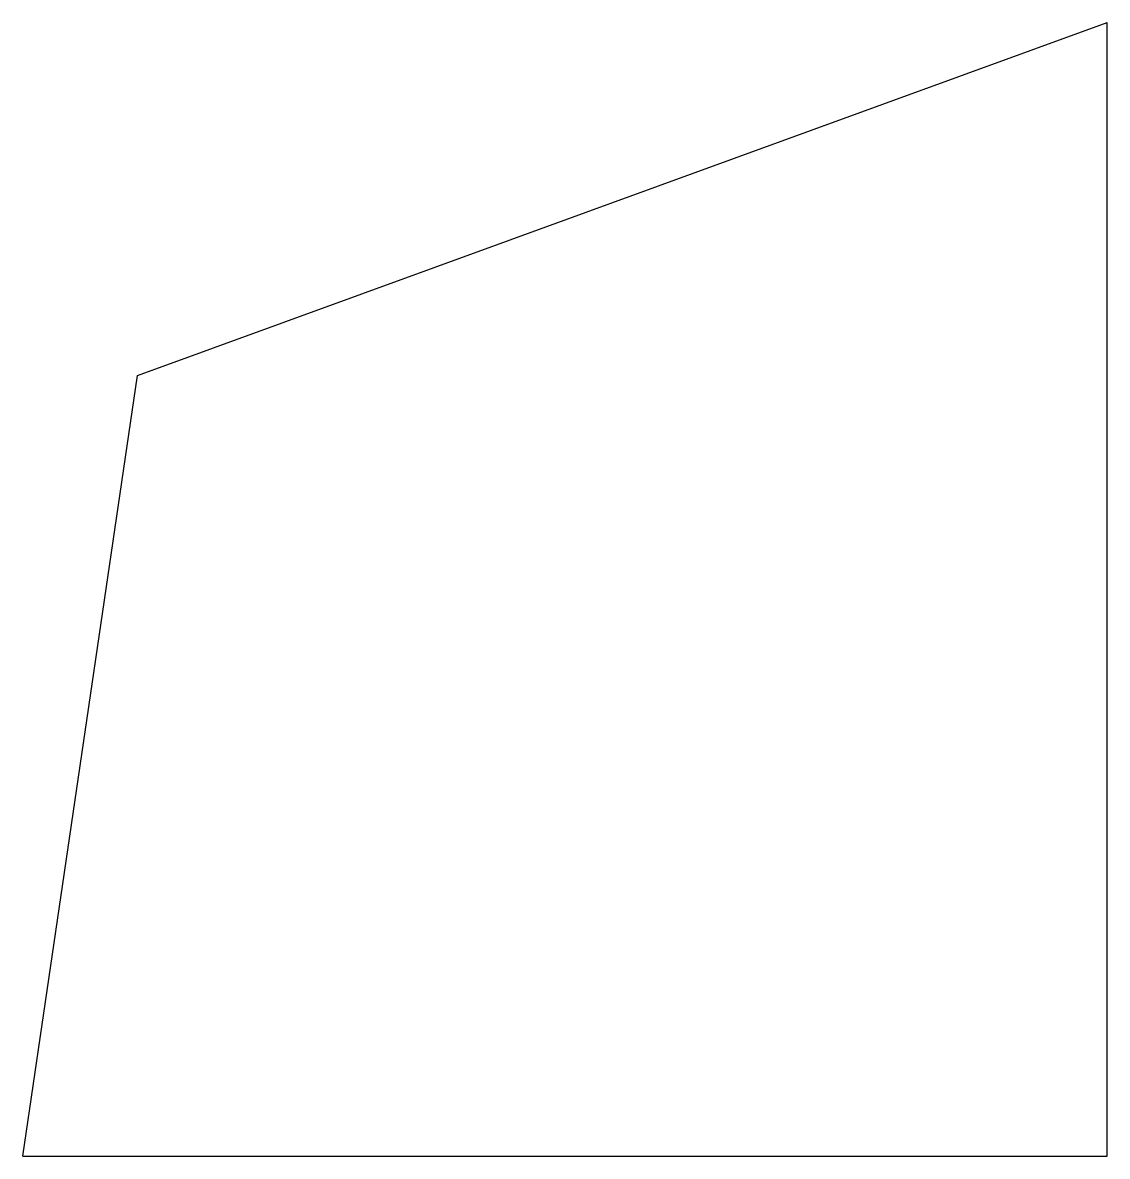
# Model space of a CAD drawing. Header units: metres. Extents: x 3947 to 5064, y -1337 to -169.
import ezdxf

# ---------------------------------------------------------------- set-up
doc = ezdxf.new("R2010")
doc.units = ezdxf.units.M

msp = doc.modelspace()

# ---------------------------------------------------------------- linework, layer by layer
for p, q in [((4065.3, -532.3), (5064.1, -168.7)), ((5064.1, -1337), (5064.1, -168.7)), ((3947, -1337), (4065.3, -532.3)), ((3947, -1337), (5064.1, -1337))]:
    msp.add_line(p, q)

doc.saveas('drawing.dxf')
